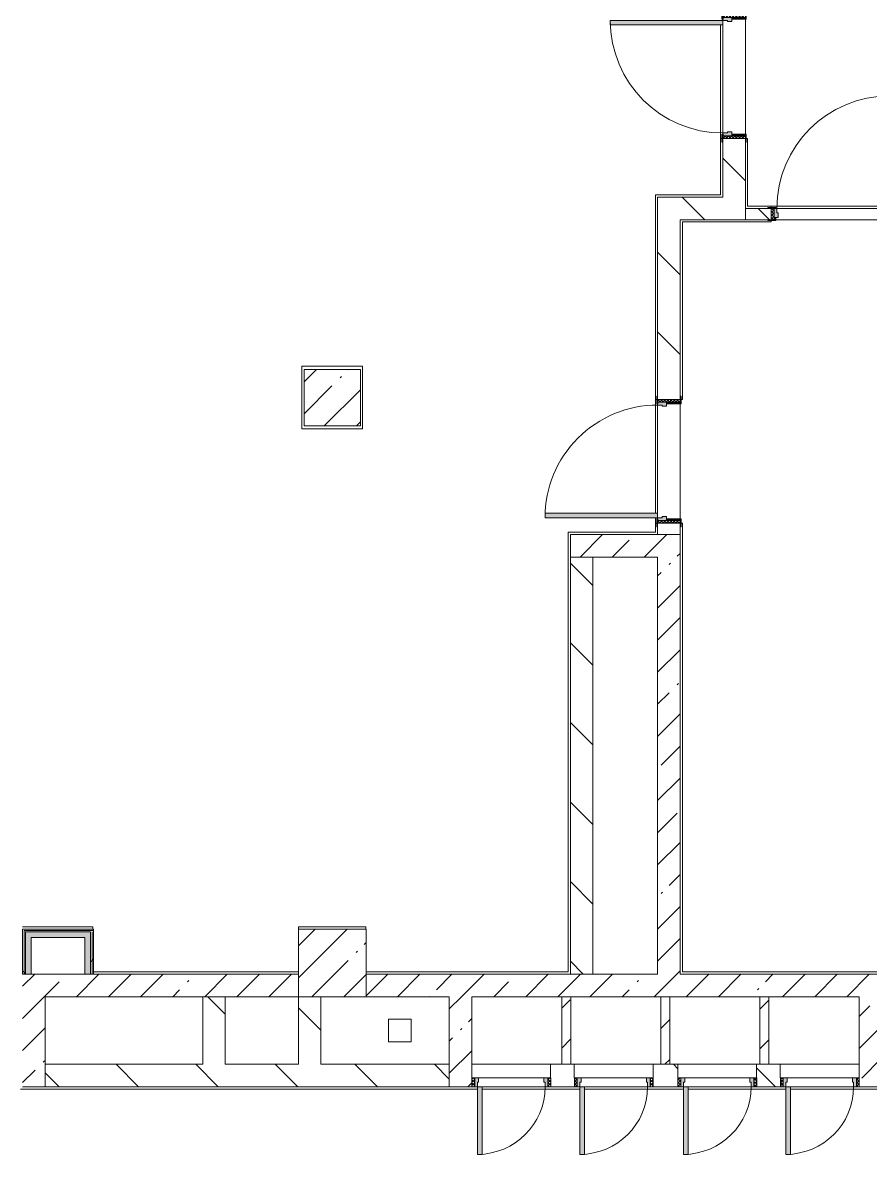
# Model space of a CAD drawing. Header units: millimetres. Extents: x -4185 to 186529, y -8553 to 29097.
# Drawn here: x 111229 to 118759, y 10300 to 20350 of the extents above; entities that cross this region are included whole.
import ezdxf

# ---------------------------------------------------------------- set-up
doc = ezdxf.new("R2010")
doc.units = ezdxf.units.MM
for name, color, linetype, lineweight, true_color in [('A-DOOR-3', 7, 'Continuous', 5, 0xaaaaaa), ('A-DOOR-4', 7, 'Continuous', 5, 0xe2e2e2), ('A-DOOR-FRAM-2', 7, 'Continuous', 5, 0xe2e2e2), ('A-DOOR-FRAM-3', 7, 'Continuous', 5, 0xaaaaaa), ('A-FLOR-1', 7, 'Continuous', 5, 0xaaaaaa), ('I-WALL-1', 7, 'Continuous', 5, 0xe7e7e7), ('I-WALL-2', 7, 'Continuous', 9, 0xe7e7e7), ('I-WALL-5', 7, 'Continuous', 5, 0x787878)]:
    doc.layers.add(name, color=color, linetype=linetype, lineweight=lineweight, true_color=true_color)
for name, color, linetype, lineweight in [('A-WALL', 7, 'Continuous', 9), ('I-WALL-3', 7, 'Continuous', 5), ('S-COLS-2', 7, 'Continuous', 5)]:
    doc.layers.add(name, color=color, linetype=linetype, lineweight=lineweight)
pattern_1 = [(45, (59518.7, 0), (-285.1231, 285.1231), []), (45, (59803.8, 0), (-285.1231, 285.1231), [504.031, -100.806, 16.764, -84.042])]
pattern_2 = [(135, (1751.41, 164.685), (-14.14214, -14.14214), []), (225, (1751.41, 164.685), (14.14214, -14.14214), [])]
pattern_3 = [(45, (-371.384, 164.685), (-14.1421, 14.1421), []), (135, (-371.384, 164.685), (-14.1421, -14.1421), [])]
pattern_4 = [(135, (59518.7, 0), (-353.5534, -353.5534), [])]
pattern_5 = [(45, (59518.68, 0), (-176.7767, 176.7767), [])]
pattern_6 = [(135, (1951.41, 164.685), (-14.14214, -14.14214), []), (225, (1951.41, 164.685), (14.14214, -14.14214), [])]
pattern_7 = [(45, (-171.384, 164.685), (-14.1421, 14.1421), []), (135, (-171.384, 164.685), (-14.1421, -14.1421), [])]
pattern_8 = [(45, (59518.7, 0), (-530.33, 530.33), []), (135, (59518.7, 0), (-530.33, -530.33), [])]

# ---------------------------------------------------------------- blocks, each defined once
blk = doc.blocks.new('BSC_Колонна _Прямоугольная - 600х600-23205375-1_10_1_птичка')
at = {"layer": 'S-COLS-2'}
h = blk.add_hatch(dxfattribs=at)
h.set_pattern_fill('FP_130', color=256, style=0, pattern_type=2)
h.set_pattern_definition([(45, (-54460, -12000), (-285.123, 285.123), []), (45, (-54174.88, -12000), (-285.123, 285.123), [504.031, -100.806, 16.764, -84.042])])
h.paths.add_polyline_path([(255, -300), (300, -300), (298, 300), (-300, 300), (-300, -300), (84, -300)])
for p, q in [((300, 300), (-300, 300)), ((-300, 300), (-300, -300)), ((300, -300), (300, 300)), ((-300, -300), (300, -300))]:
    blk.add_line(p, q, dxfattribs=at)
blk = doc.blocks.new('110_Дверь_СКБ_1Ст_Внутренняя1 - Д-12 1100x2100h_дверь в горячий цех-32113407-1_10_1_птичка')
at = {"layer": 'A-DOOR-3'}
h = blk.add_hatch(dxfattribs=at)
h.set_pattern_fill('FP_142', color=256, style=0, pattern_type=2)
h.set_pattern_definition(pattern_2)
h.paths.add_polyline_path([(537.5, -100), (562.5, -100), (562.5, 100), (537.5, 100)])
at = {"layer": 'A-DOOR-4'}
h = blk.add_hatch(color=256, dxfattribs=at)
h.paths.add_polyline_path([(-512.5, 100), (-512.5, 20), (-477.5, 20), (-477.5, 60), (-487.5, 60), (-487.5, 100), (-497.5, 100)])
h.paths.add_polyline_path([(502.5, 60), (502.5, 20), (537.5, 20), (537.5, 100), (512.5, 100), (512.5, 60)])
at = {"layer": 'A-DOOR-FRAM-2'}
for points in [[(-487.5, 100), (-447.5, 100), (-451.7, 1100), (-487.5, 1100), (-487.5, 120)], [(-567.5, 108), (-567.5, 100), (-497.5, 100), (-497.5, 108), (-537.5, 108)], [(522.5, 105), (522.5, 100), (592.5, 100), (592.5, 108), (522.5, 108)], [(-512.5, -100), (-497.5, -100), (-497.5, 20), (-512.5, 20)], [(522.5, -100), (537.5, -100), (537.5, 20), (522.5, 20)], [(-567.5, -108), (-497.5, -108), (-497.5, -100), (-567.5, -100)], [(522.5, -108), (592.5, -108), (592.5, -100), (522.5, -100)]]:
    blk.add_hatch(color=256, dxfattribs=at).paths.add_polyline_path(points)
at = {"layer": 'A-DOOR-FRAM-3'}
h = blk.add_hatch(dxfattribs=at)
h.set_pattern_fill('FP_143', color=256, style=0, pattern_type=2)
h.set_pattern_definition(pattern_3)
h.paths.add_polyline_path([(-537.5, -100), (-512.5, -100), (-512.5, 100), (-537.5, 100)])
at = {"layer": 'A-DOOR-3'}
for p, q in [((-487.5, 1100), (-487.5, 100)), ((-447.5, 1100), (-487.5, 1100)), ((-447.5, 100), (-447.5, 1100)), ((-487.5, 100), (-447.5, 100))]:
    blk.add_line(p, q, dxfattribs=at)
blk.add_arc((-487.5, 100), 1000, 360, 90, dxfattribs=at)
at = {"layer": 'A-DOOR-FRAM-3'}
for p, q in [((-497.5, 108), (-567.5, 108)), ((-567.5, 108), (-567.5, 100)), ((-497.5, 100), (-497.5, 108)), ((592.5, 108), (522.5, 108)), ((522.5, 108), (522.5, 100)), ((592.5, 100), (592.5, 108)), ((-567.5, 100), (-497.5, 100)), ((-512.5, 100), (-537.5, 100)), ((-537.5, 100), (-537.5, -100)), ((-487.5, 100), (-512.5, 100)), ((-512.5, 100), (-512.5, 20)), ((-512.5, -100), (-512.5, 100)), ((-497.5, 100), (-512.5, 100)), ((-512.5, 100), (-512.5, 99)), ((-512.5, 99), (-497.5, 99)), ((-512.5, 20), (-477.5, 20)), ((-497.5, 20), (-512.5, 20)), ((-512.5, 20), (-512.5, -100)), ((-497.5, 99), (-497.5, 100)), ((-497.5, -100), (-497.5, 20)), ((-487.5, 60), (-487.5, 100)), ((-477.5, 60), (-487.5, 60)), ((-477.5, 20), (-477.5, 60)), ((512.5, 60), (502.5, 60)), ((502.5, 60), (502.5, 20)), ((502.5, 20), (537.5, 20)), ((512.5, 100), (512.5, 60)), ((537.5, 100), (512.5, 100)), ((537.5, 100), (522.5, 100)), ((522.5, 100), (522.5, 99)), ((522.5, 100), (592.5, 100)), ((522.5, 99), (537.5, 99)), ((537.5, 20), (522.5, 20)), ((522.5, 20), (522.5, -100)), ((537.5, 20), (537.5, 100)), ((562.5, 100), (537.5, 100)), ((537.5, 100), (537.5, -100)), ((537.5, 99), (537.5, 100)), ((537.5, -100), (537.5, 20)), ((562.5, -100), (562.5, 100)), ((-497.5, -100), (-567.5, -100)), ((-567.5, -100), (-567.5, -108)), ((-537.5, -100), (-512.5, -100)), ((-512.5, -100), (-497.5, -100)), ((-497.5, -108), (-497.5, -100)), ((522.5, -100), (537.5, -100)), ((592.5, -100), (522.5, -100)), ((522.5, -100), (522.5, -108)), ((537.5, -100), (562.5, -100)), ((592.5, -108), (592.5, -100)), ((-567.5, -108), (-497.5, -108)), ((522.5, -108), (592.5, -108))]:
    blk.add_line(p, q, dxfattribs=at)
blk = doc.blocks.new('110_Дверь_СКБ_1Ст_Внутренняя1 - Д-11 1100x2100h_кладовые _все__ коридор _между помещениями блока столовой__ моечные _все_-32089444-1_10_1_птичка')
at = {"layer": 'A-DOOR-3'}
h = blk.add_hatch(dxfattribs=at)
h.set_pattern_fill('FP_123', color=256, style=0, pattern_type=2)
h.set_pattern_definition([(135, (1751.41, 114.685), (-14.14214, -14.14214), []), (225, (1751.41, 114.685), (14.14214, -14.14214), [])])
h.paths.add_polyline_path([(562.5, -50), (562.5, 50), (537.5, 50), (537.5, -50)])
at = {"layer": 'A-DOOR-4'}
h = blk.add_hatch(color=256, dxfattribs=at)
h.paths.add_polyline_path([(502.5, -30), (537.5, -30), (537.5, 50), (512.5, 50), (512.5, 10), (502.5, 10), (502.5, -6)])
h.paths.add_polyline_path([(-477.5, -30), (-477.5, 10), (-487.5, 10), (-487.5, 50), (-512.5, 50), (-512.5, -30), (-487.5, -30)])
at = {"layer": 'A-DOOR-FRAM-2'}
for points in [[(512.5, 50), (512.5, 1050), (472.5, 1050), (472.5, 50)], [(-512.5, 50), (-497.5, 50), (-497.5, 58), (-567.5, 58), (-567.5, 50), (-537.5, 50)], [(592.5, 50), (592.5, 58), (522.5, 58), (522.5, 50), (562.5, 50)], [(-567.5, -58), (-497.5, -58), (-497.5, -50), (-567.5, -50)], [(-497.5, -50), (-497.5, -30), (-512.5, -30), (-512.5, -50)], [(522.5, -50), (537.5, -50), (537.5, -30), (522.5, -30)], [(592.5, -58), (592.5, -50), (522.5, -50), (522.5, -58), (562.5, -58)]]:
    blk.add_hatch(color=256, dxfattribs=at).paths.add_polyline_path(points)
at = {"layer": 'A-DOOR-FRAM-3'}
h = blk.add_hatch(dxfattribs=at)
h.set_pattern_fill('FP_124', color=256, style=0, pattern_type=2)
h.set_pattern_definition([(45, (-371.384, 114.685), (-14.1421, 14.1421), []), (135, (-371.384, 114.685), (-14.1421, -14.1421), [])])
h.paths.add_polyline_path([(-537.5, -50), (-512.5, -50), (-512.5, 50), (-537.5, 50)])
at = {"layer": 'A-DOOR-3'}
for p, q in [((512.5, 1050), (472.5, 1050)), ((472.5, 1050), (472.5, 50)), ((512.5, 50), (512.5, 1050)), ((472.5, 50), (512.5, 50))]:
    blk.add_line(p, q, dxfattribs=at)
blk.add_arc((512.5, 50), 1000, 90, 180, dxfattribs=at)
at = {"layer": 'A-DOOR-FRAM-3'}
for p, q in [((-497.5, 58), (-567.5, 58)), ((-567.5, 58), (-567.5, 50)), ((-567.5, 50), (-497.5, 50)), ((-512.5, 50), (-537.5, 50)), ((-537.5, 50), (-537.5, -50)), ((-487.5, 50), (-512.5, 50)), ((-512.5, 50), (-512.5, -30)), ((-512.5, -50), (-512.5, 50)), ((-497.5, 50), (-512.5, 50)), ((-512.5, 50), (-512.5, 49)), ((-512.5, 49), (-497.5, 49)), ((-497.5, 50), (-497.5, 58)), ((-497.5, 49), (-497.5, 50)), ((-487.5, 10), (-487.5, 50)), ((-477.5, 10), (-487.5, 10)), ((-477.5, -30), (-477.5, 10)), ((512.5, 10), (502.5, 10)), ((502.5, 10), (502.5, -30)), ((512.5, 50), (512.5, 10)), ((537.5, 50), (512.5, 50)), ((592.5, 58), (522.5, 58)), ((522.5, 58), (522.5, 50)), ((537.5, 50), (522.5, 50)), ((522.5, 50), (522.5, 49)), ((522.5, 50), (592.5, 50)), ((522.5, 49), (537.5, 49)), ((537.5, -30), (537.5, 50)), ((562.5, 50), (537.5, 50)), ((537.5, 50), (537.5, -50)), ((537.5, 49), (537.5, 50)), ((562.5, -50), (562.5, 50)), ((592.5, 50), (592.5, 58)), ((-497.5, -50), (-567.5, -50)), ((-567.5, -50), (-567.5, -58)), ((-567.5, -58), (-497.5, -58)), ((-537.5, -50), (-512.5, -50)), ((-512.5, -30), (-477.5, -30)), ((-497.5, -30), (-512.5, -30)), ((-512.5, -30), (-512.5, -50)), ((-512.5, -50), (-497.5, -50)), ((-497.5, -50), (-497.5, -30)), ((-497.5, -58), (-497.5, -50)), ((502.5, -30), (537.5, -30)), ((537.5, -30), (522.5, -30)), ((522.5, -30), (522.5, -50)), ((522.5, -50), (537.5, -50)), ((592.5, -50), (522.5, -50)), ((522.5, -50), (522.5, -58)), ((522.5, -58), (592.5, -58)), ((537.5, -50), (537.5, -30)), ((537.5, -50), (562.5, -50)), ((592.5, -58), (592.5, -50))]:
    blk.add_line(p, q, dxfattribs=at)
blk = doc.blocks.new('BSC_Колонна _Прямоугольная - 500х500-V202-1_10_1_птичка')
at = {"layer": 'S-COLS-2'}
h = blk.add_hatch(dxfattribs=at)
h.set_pattern_fill('FP_162', color=256, style=0, pattern_type=2)
h.set_pattern_definition([(45, (-54460, -17020), (-285.123, 285.123), []), (45, (-54174.88, -17020), (-285.123, 285.123), [504.031, -100.806, 16.764, -84.042])])
h.paths.add_polyline_path([(250, -250), (250, 250), (-250, 250), (-250, -250), (115, -250)])
for p, q in [((250, 250), (-250, 250)), ((-250, 250), (-250, -250)), ((250, -250), (250, 250)), ((-250, -250), (250, -250))]:
    blk.add_line(p, q, dxfattribs=at)
blk = doc.blocks.new('110_Дверь_СКБ_1Ст - д-18 700x2100h_Технический шкаф ЭОМ и СС-23257539-1_10_1_птичка')
at = {"layer": 'A-DOOR-3'}
h = blk.add_hatch(dxfattribs=at)
h.set_pattern_fill('FP_174', color=256, style=0, pattern_type=2)
h.set_pattern_definition(pattern_6)
h.paths.add_polyline_path([(337, 100), (337, 20), (362, 20), (362, 100)])
at = {"layer": 'A-DOOR-4'}
h = blk.add_hatch(color=256, dxfattribs=at)
h.paths.add_polyline_path([(-288, 100), (-313, 100), (-313, 20), (-278, 20), (-278, 60), (-288, 60)])
h.paths.add_polyline_path([(312, 100), (312, 60), (302, 60), (302, 20), (337, 20), (337, 100), (322, 100)])
at = {"layer": 'A-DOOR-FRAM-2'}
blk.add_hatch(color=256, dxfattribs=at).paths.add_polyline_path([(312, 700), (272, 700), (272, 100), (312, 100), (312, 156)])
at = {"layer": 'A-DOOR-FRAM-3'}
h = blk.add_hatch(dxfattribs=at)
h.set_pattern_fill('FP_175', color=256, style=0, pattern_type=2)
h.set_pattern_definition(pattern_7)
h.paths.add_polyline_path([(-338, 100), (-338, 20), (-313, 20), (-313, 100)])
at = {"layer": 'A-DOOR-3'}
for p, q in [((312, 700), (272, 700)), ((272, 700), (272, 100)), ((312, 100), (312, 700)), ((272, 100), (312, 100))]:
    blk.add_line(p, q, dxfattribs=at)
blk.add_arc((312, 100), 600, 90, 180, dxfattribs=at)
at = {"layer": 'A-DOOR-FRAM-3'}
for p, q in [((-313, 100), (-338, 100)), ((-338, 100), (-338, 20)), ((-338, 20), (-313, 20)), ((-288, 100), (-313, 100)), ((-313, 100), (-313, 20)), ((-313, 20), (-313, 100)), ((-313, 20), (-278, 20)), ((-288, 60), (-288, 100)), ((-288, 100), (272, 100)), ((-278, 60), (-288, 60)), ((-278, 20), (-278, 60)), ((302, 20), (-278, 20)), ((312, 60), (302, 60)), ((302, 60), (302, 20)), ((302, 20), (337, 20)), ((312, 100), (312, 60)), ((337, 100), (312, 100)), ((337, 20), (337, 100)), ((362, 100), (337, 100)), ((337, 100), (337, 20)), ((337, 20), (362, 20)), ((362, 20), (362, 100))]:
    blk.add_line(p, q, dxfattribs=at)
blk = doc.blocks.new('110_Дверь_СКБ_1Ст - д-18 700x2100h_Технический шкаф ЭОМ и СС-V217-1_10_1_птичка')
at = {"layer": 'A-DOOR-3'}
h = blk.add_hatch(dxfattribs=at)
h.set_pattern_fill('FP_174', color=256, style=0, pattern_type=2)
h.set_pattern_definition(pattern_6)
h.paths.add_polyline_path([(337, 100), (337, 20), (362, 20), (362, 100)])
at = {"layer": 'A-DOOR-4'}
h = blk.add_hatch(color=256, dxfattribs=at)
h.paths.add_polyline_path([(322, 100), (312, 100), (312, 60), (302, 60), (302, 20), (337, 20), (337, 100)])
h.paths.add_polyline_path([(-298, 100), (-313, 100), (-313, 20), (-278, 20), (-278, 60), (-288, 60), (-288, 100)])
at = {"layer": 'A-DOOR-FRAM-2'}
blk.add_hatch(color=256, dxfattribs=at).paths.add_polyline_path([(272, 700), (272, 100), (312, 100), (312, 700), (281, 700)])
at = {"layer": 'A-DOOR-FRAM-3'}
h = blk.add_hatch(dxfattribs=at)
h.set_pattern_fill('FP_175', color=256, style=0, pattern_type=2)
h.set_pattern_definition(pattern_7)
h.paths.add_polyline_path([(-338, 100), (-338, 20), (-313, 20), (-313, 100)])
at = {"layer": 'A-DOOR-3'}
for p, q in [((312, 700), (272, 700)), ((272, 700), (272, 100)), ((312, 100), (312, 700)), ((272, 100), (312, 100))]:
    blk.add_line(p, q, dxfattribs=at)
blk.add_arc((312, 100), 600, 90, 180, dxfattribs=at)
at = {"layer": 'A-DOOR-FRAM-3'}
for p, q in [((-313, 100), (-338, 100)), ((-338, 100), (-338, 20)), ((-338, 20), (-313, 20)), ((-288, 100), (-313, 100)), ((-313, 100), (-313, 20)), ((-313, 20), (-313, 100)), ((-313, 20), (-278, 20)), ((-288, 60), (-288, 100)), ((-288, 100), (272, 100)), ((-278, 60), (-288, 60)), ((-278, 20), (-278, 60)), ((302, 20), (-278, 20)), ((312, 60), (302, 60)), ((302, 60), (302, 20)), ((302, 20), (337, 20)), ((312, 100), (312, 60)), ((337, 100), (312, 100)), ((337, 20), (337, 100)), ((362, 100), (337, 100)), ((337, 100), (337, 20)), ((337, 20), (362, 20)), ((362, 20), (362, 100))]:
    blk.add_line(p, q, dxfattribs=at)
blk = doc.blocks.new('110_Дверь_СКБ_1Ст_Внутренняя1 - Д-12 EIW 1100x2100h_кладовые _все__ коридор _между помещениями блока столовой__ моечные _все_-32936079-1_10_1_птичка')
at = {"layer": 'A-DOOR-3'}
h = blk.add_hatch(dxfattribs=at)
h.set_pattern_fill('FP_142', color=256, style=0, pattern_type=2)
h.set_pattern_definition(pattern_2)
h.paths.add_polyline_path([(537.5, -100), (562.5, -100), (562.5, 100), (537.5, 100)])
at = {"layer": 'A-DOOR-4'}
h = blk.add_hatch(color=256, dxfattribs=at)
h.paths.add_polyline_path([(-512.5, 20), (-477.5, 20), (-477.5, 60), (-487.5, 60), (-487.5, 100), (-512.5, 100)])
h.paths.add_polyline_path([(502.5, 44), (502.5, 20), (537.5, 20), (537.5, 100), (512.5, 100), (512.5, 60), (502.5, 60)])
at = {"layer": 'A-DOOR-FRAM-2'}
for points in [[(472.5, 120), (472.5, 100), (512.5, 100), (512.5, 1100), (472.5, 1100), (472.5, 178.7)], [(-567.5, 100), (-497.5, 100), (-497.5, 108), (-567.5, 108)], [(522.5, 100), (592.5, 100), (592.5, 108), (522.5, 108)], [(-512.5, -100), (-497.5, -100), (-497.5, 20), (-512.5, 20)], [(522.5, -100), (537.5, -100), (537.5, 20), (522.5, 20)], [(-567.5, -108), (-497.5, -108), (-497.5, -100), (-567.5, -100)], [(522.5, -108), (592.5, -108), (592.5, -100), (522.5, -100)]]:
    blk.add_hatch(color=256, dxfattribs=at).paths.add_polyline_path(points)
at = {"layer": 'A-DOOR-FRAM-3'}
h = blk.add_hatch(dxfattribs=at)
h.set_pattern_fill('FP_143', color=256, style=0, pattern_type=2)
h.set_pattern_definition(pattern_3)
h.paths.add_polyline_path([(-537.5, -100), (-512.5, -100), (-512.5, 100), (-537.5, 100)])
at = {"layer": 'A-DOOR-3'}
for p, q in [((512.5, 1100), (472.5, 1100)), ((472.5, 1100), (472.5, 100)), ((512.5, 100), (512.5, 1100)), ((472.5, 100), (512.5, 100))]:
    blk.add_line(p, q, dxfattribs=at)
blk.add_arc((512.5, 100), 1000, 90, 180, dxfattribs=at)
at = {"layer": 'A-DOOR-FRAM-3'}
for p, q in [((-497.5, 108), (-567.5, 108)), ((-567.5, 108), (-567.5, 100)), ((-497.5, 100), (-497.5, 108)), ((592.5, 108), (522.5, 108)), ((522.5, 108), (522.5, 100)), ((592.5, 100), (592.5, 108)), ((-567.5, 100), (-497.5, 100)), ((-512.5, 100), (-537.5, 100)), ((-537.5, 100), (-537.5, -100)), ((-487.5, 100), (-512.5, 100)), ((-512.5, 100), (-512.5, 20)), ((-512.5, -100), (-512.5, 100)), ((-497.5, 100), (-512.5, 100)), ((-512.5, 100), (-512.5, 99)), ((-512.5, 99), (-497.5, 99)), ((-512.5, 20), (-477.5, 20)), ((-497.5, 20), (-512.5, 20)), ((-512.5, 20), (-512.5, -100)), ((-497.5, 99), (-497.5, 100)), ((-497.5, -100), (-497.5, 20)), ((-487.5, 60), (-487.5, 100)), ((-477.5, 60), (-487.5, 60)), ((-477.5, 20), (-477.5, 60)), ((512.5, 60), (502.5, 60)), ((502.5, 60), (502.5, 20)), ((502.5, 20), (537.5, 20)), ((512.5, 100), (512.5, 60)), ((537.5, 100), (512.5, 100)), ((537.5, 100), (522.5, 100)), ((522.5, 100), (522.5, 99)), ((522.5, 100), (592.5, 100)), ((522.5, 99), (537.5, 99)), ((537.5, 20), (522.5, 20)), ((522.5, 20), (522.5, -100)), ((537.5, 20), (537.5, 100)), ((562.5, 100), (537.5, 100)), ((537.5, 100), (537.5, -100)), ((537.5, 99), (537.5, 100)), ((537.5, -100), (537.5, 20)), ((562.5, -100), (562.5, 100)), ((-497.5, -100), (-567.5, -100)), ((-567.5, -100), (-567.5, -108)), ((-537.5, -100), (-512.5, -100)), ((-512.5, -100), (-497.5, -100)), ((-497.5, -108), (-497.5, -100)), ((522.5, -100), (537.5, -100)), ((592.5, -100), (522.5, -100)), ((522.5, -100), (522.5, -108)), ((537.5, -100), (562.5, -100)), ((592.5, -108), (592.5, -100)), ((-567.5, -108), (-497.5, -108)), ((522.5, -108), (592.5, -108))]:
    blk.add_line(p, q, dxfattribs=at)

msp = doc.modelspace()

# ---------------------------------------------------------------- hatches: boundary and pattern name
at = {"layer": 'I-WALL-1'}
for points in [[(111832.5, 12225), (111832.5, 12275), (111303.7, 12275), (111303.7, 12225), (111782.5, 12225)], [(111832.5, 11900), (111832.5, 12225), (111782.5, 12225), (111782.5, 11900)]]:
    msp.add_hatch(color=256, dxfattribs=at).paths.add_polyline_path(points)
at = {"layer": 'I-WALL-2'}
msp.add_hatch(color=256, dxfattribs=at).paths.add_polyline_path([(111253.7, 11900), (111303.7, 11900), (111303.7, 12275), (111253.7, 12275), (111253.7, 12143.8)])
at = {"layer": 'I-WALL-3'}
h = msp.add_hatch(dxfattribs=at)
h.set_pattern_fill('FP_108', color=256, style=0, pattern_type=2)
h.set_pattern_definition(pattern_4)
h.paths.add_polyline_path([(117648.7, 18600), (117648.7, 19320), (117448.7, 19320), (117448.7, 18600)])
h.paths.add_polyline_path([(117648.7, 20420), (117648.7, 20520), (117448.7, 20520), (117448.7, 20420)])
h = msp.add_hatch(dxfattribs=at)
h.set_pattern_fill('FP_108', color=256, style=0, pattern_type=2)
h.set_pattern_definition(pattern_4)
h.paths.add_polyline_path([(116957.4, 15803.8), (117068.7, 15803.8), (117068.7, 15903.8), (116868.7, 15903.8), (116868.7, 15803.8)])
h.paths.add_polyline_path([(117068.7, 17003.8), (117068.7, 18800), (116868.7, 18800), (116868.7, 17003.8)])
h = msp.add_hatch(dxfattribs=at)
h.set_pattern_fill('FP_108', color=256, style=0, pattern_type=2)
h.set_pattern_definition(pattern_4)
h.paths.add_polyline_path([(117068.7, 18600), (117448.7, 18600), (117448.7, 18800), (117068.7, 18800)])
h = msp.add_hatch(dxfattribs=at)
h.set_pattern_fill('FP_90', color=256, style=0, pattern_type=2)
h.set_pattern_definition(pattern_1)
h.paths.add_polyline_path([(116848.7, 15603.8), (116868.7, 15603.8), (116868.7, 15803.8), (116093.9, 15803.8), (116093.9, 15603.8), (116293.9, 15603.8)])
h = msp.add_hatch(dxfattribs=at)
h.set_pattern_fill('FP_90', color=256, style=0, pattern_type=2)
h.set_pattern_definition(pattern_1)
h.paths.add_polyline_path([(117022.4, 11900), (117068.7, 11900), (117068.7, 15803.8), (116868.7, 15803.8), (116868.7, 11900)])
h = msp.add_hatch(dxfattribs=at)
h.set_pattern_fill('FP_108', color=256, style=0, pattern_type=2)
h.set_pattern_definition(pattern_4)
h.paths.add_polyline_path([(116093.9, 11900), (116293.9, 11900), (116293.9, 15603.8), (116093.9, 15603.8), (116093.9, 12143.8)])
h = msp.add_hatch(dxfattribs=at)
h.set_pattern_fill('FP_201', color=256, style=0, pattern_type=2)
h.set_pattern_definition(pattern_8)
h.paths.add_polyline_path([(111228.7, 11900), (111241.2, 11900), (111240.6, 12300), (111228.7, 12300), (111228.7, 12143.8)])
h = msp.add_hatch(dxfattribs=at)
h.set_pattern_fill('FP_201', color=256, style=0, pattern_type=2)
h.set_pattern_definition(pattern_8)
h.paths.add_polyline_path([(111241.2, 11900), (111253.7, 11900), (111248.6, 12287.5), (111241.2, 12287.5), (111241.2, 12143.8)])
h = msp.add_hatch(dxfattribs=at)
h.set_pattern_fill('FP_201', color=256, style=0, pattern_type=2)
h.set_pattern_definition(pattern_8)
h.paths.add_polyline_path([(111845, 11900), (111845, 12275), (111832.5, 12275), (111832.5, 11900)])
h = msp.add_hatch(dxfattribs=at)
h.set_pattern_fill('FP_201', color=256, style=0, pattern_type=2)
h.set_pattern_definition(pattern_8)
h.paths.add_polyline_path([(111845, 11900), (111857.5, 11900), (111857.5, 12275), (111845, 12275), (111845, 11921)])
h = msp.add_hatch(dxfattribs=at)
h.set_pattern_fill('FP_90', color=256, style=0, pattern_type=2)
h.set_pattern_definition(pattern_1)
h.paths.add_polyline_path([(118658.7, 11700), (119678.7, 11700), (119678.7, 11900), (114278.7, 11900), (114278.7, 11700), (117951.8, 11700)])
h.paths.add_polyline_path([(111428.7, 11700), (113678.7, 11700), (113678.7, 11900), (111228.7, 11900), (111228.7, 11700)])
h = msp.add_hatch(dxfattribs=at)
h.set_pattern_fill('FP_90', color=256, style=0, pattern_type=2)
h.set_pattern_definition(pattern_1)
h.paths.add_polyline_path([(111297.7, 10900), (111428.7, 10900), (111428.7, 11700), (111228.7, 11700), (111228.7, 10900)])
h = msp.add_hatch(dxfattribs=at)
h.set_pattern_fill('FP_108', color=256, style=0, pattern_type=2)
h.set_pattern_definition(pattern_4)
h.paths.add_polyline_path([(113028.7, 11100), (113028.7, 11700), (112828.7, 11700), (112828.7, 11100)])
h = msp.add_hatch(dxfattribs=at)
h.set_pattern_fill('FP_108', color=256, style=0, pattern_type=2)
h.set_pattern_definition(pattern_4)
h.paths.add_polyline_path([(113878.7, 11100), (113878.7, 11700), (113678.7, 11700), (113678.7, 11100), (113707.7, 11100)])
h = msp.add_hatch(dxfattribs=at)
h.set_pattern_fill('FP_90', color=256, style=0, pattern_type=2)
h.set_pattern_definition(pattern_1)
h.paths.add_polyline_path([(115218.7, 10900), (115218.7, 11700), (115018.7, 11700), (115018.7, 10900), (115171.3, 10900)])
h = msp.add_hatch(dxfattribs=at)
h.set_pattern_fill('FP_107', color=256, style=0, pattern_type=2)
h.set_pattern_definition(pattern_5)
h.paths.add_polyline_path([(116092.9, 11100), (116097.9, 11100), (116092.9, 11700), (116017.9, 11700), (116017.9, 11100)])
h = msp.add_hatch(dxfattribs=at)
h.set_pattern_fill('FP_107', color=256, style=0, pattern_type=2)
h.set_pattern_definition(pattern_5)
h.paths.add_polyline_path([(116977.9, 11100), (116977.9, 11700), (116897.9, 11700), (116897.9, 11100)])
h = msp.add_hatch(dxfattribs=at)
h.set_pattern_fill('FP_107', color=256, style=0, pattern_type=2)
h.set_pattern_definition(pattern_5)
h.paths.add_polyline_path([(117777.9, 11100), (117857.9, 11100), (117857.9, 11700), (117777.9, 11700), (117777.9, 11277)])
h = msp.add_hatch(dxfattribs=at)
h.set_pattern_fill('FP_90', color=256, style=0, pattern_type=2)
h.set_pattern_definition(pattern_1)
h.paths.add_polyline_path([(118658.7, 10900), (118858.7, 10900), (118858.7, 11700), (118658.7, 11700), (118658.7, 10980)])
h = msp.add_hatch(dxfattribs=at)
h.set_pattern_fill('FP_108', color=256, style=0, pattern_type=2)
h.set_pattern_definition(pattern_4)
h.paths.add_polyline_path([(111428.7, 10900), (115018.7, 10900), (115018.7, 11100), (111428.7, 11100), (111428.7, 10929.4)])
h.paths.add_polyline_path([(115918.7, 10900), (116128.7, 10900), (116128.7, 11100), (115918.7, 11100), (115918.7, 10980)])
h.paths.add_polyline_path([(117048.7, 10900), (117048.7, 11100), (116828.7, 11100), (116828.7, 10900)])
h.paths.add_polyline_path([(117748.7, 10900), (117958.7, 10900), (117958.7, 11100), (117748.7, 11100), (117748.7, 10980)])
at = {"layer": 'I-WALL-5'}
h = msp.add_hatch(dxfattribs=at)
h.set_pattern_fill('FP_120', color=256, style=0, pattern_type=2)
h.set_pattern_definition([(135, (59518.7, 0), (-377.1708, -377.1708), [533.4, -88.9, 17.78, -88.9]), (135, (59518.7, 376.94), (-377.1708, -377.1708), []), (50, (59518.7, 0), (637.6445, -55.7866), [66.675, -733.425]), (355, (59518.7, 0), (-123.3494, 668.699), [53.34, -586.74]), (100.451, (59571.8, -4.65), (514.299, 612.908), [56.665, -623.315]), (46.184, (59518.7, 177.8), (948.776, -147.15), [100.012, -1100.137]), (96.636, (59597.7, 165.5), (830.909, 865.997), [84.998, -934.973]), (351.184, (59518.7, 177.8), (830.918, 865.988), [80.01, -880.11]), (21, (59607.6, 133.35), (530.6506, -357.9283), [66.675, -733.425]), (326, (59607.6, 133.35), (216.308, 644.6585), [53.34, -586.74]), (71.451, (59651.8, 103.5), (746.9596, 286.7243), [56.665, -623.315]), (37.5, (59518.68, 0), (10.8105, 295.9426), [16.764, -562.864, 16.764, -578.866, -588.962]), (37.5, (59518.68, 0), (10.8105, 295.9426), [-1175.258, 16.764, -572.198]), (7.5, (59518.68, 0), (233.8692, 350.6318), [16.764, -322.834, 16.764, -549.529, -224.472]), (7.5, (59518.68, 0), (233.8692, 350.6318), [-905.891, 16.764, -207.708]), (327.5, (59320.43, 0), (474.5678, -20.0513), [16.764, -205.486, 16.764, -676.656, -920.115]), (327.5, (59320.43, 0), (474.5678, -20.0513), [-915.67, 16.764, -903.351]), (317.5, (59231.53, 0), (518.4522, 88.9934), [16.764, -272.161, 16.764, -443.738, -653.415]), (317.5, (59231.53, 0), (518.4522, 88.9934), [-749.427, 16.764, -636.651])])
h.paths.add_polyline_path([(120108.7, 18600), (120128.7, 18600), (120128.7, 18700), (118978.7, 18700), (118978.7, 18600), (119810.8, 18600)])
h.paths.add_polyline_path([(117648.7, 18600), (117878.7, 18600), (117878.7, 18700), (117648.7, 18700)])

# ---------------------------------------------------------------- linework, layer by layer
at = {"layer": 'A-FLOR-1'}
for p, q in [((117428.7, 20330), (117428.7, 18820)), ((117428.7, 19320), (117440.7, 19320)), ((117656.7, 19320), (117668.7, 19320)), ((117668.7, 19320), (117668.7, 18720)), ((116848.7, 18820), (117428.7, 18820)), ((116848.7, 18820), (116848.7, 15993.8)), ((118888.7, 18720), (117668.7, 18720)), ((117878.7, 18720), (117878.7, 18708)), ((117878.7, 18580), (117088.7, 18580)), ((117088.7, 18580), (117088.7, 17003.8)), ((117878.7, 18592), (117878.7, 18580)), ((113707.7, 16742), (113707.7, 17298)), ((113707.7, 17298), (114248.7, 17298)), ((114248.7, 17298), (114248.7, 16742)), ((116860.7, 17003.8), (116848.7, 17003.8)), ((117088.7, 17003.8), (117076.7, 17003.8)), ((114248.7, 16742), (113707.7, 16742)), ((116848.7, 15953.8), (116848.7, 15823.8)), ((116848.7, 15903.8), (116860.7, 15903.8)), ((117076.7, 15903.8), (117088.7, 15903.8)), ((117088.7, 15903.8), (117088.7, 11920)), ((116073.9, 11920), (116073.9, 15823.8)), ((116073.9, 15823.8), (116848.7, 15823.8)), ((111227.7, 12320), (111851.2, 12320)), ((111851.2, 12320), (111851.2, 12300)), ((113678.7, 12300), (113678.7, 12320)), ((113678.7, 12320), (114276.4, 12320)), ((114276.4, 12320), (114276.4, 12300)), ((111856.7, 11921), (113678.7, 11921)), ((114278.7, 11920), (116073.9, 11920)), ((117088.7, 11920), (119658.7, 11920)), ((114478.7, 11500), (114678.7, 11500)), ((114478.7, 11300), (114478.7, 11500)), ((114678.7, 11500), (114678.7, 11300)), ((114678.7, 11300), (114478.7, 11300)), ((115268.7, 10880), (111208.7, 10880)), ((116178.7, 10880), (115308.7, 10880)), ((117098.7, 10880), (116218.7, 10880)), ((118008.7, 10880), (117138.7, 10880)), ((120898.7, 10880), (118048.7, 10880))]:
    msp.add_line(p, q, dxfattribs=at)
at = {"layer": 'A-WALL'}
for p, q in [((116293.9, 15603.8), (116093.9, 15603.8)), ((111241.2, 11900), (111241.2, 12287.5)), ((111857.5, 12287.5), (111241.2, 12287.5)), ((111253.7, 11900), (111253.7, 12275)), ((111832.5, 12275), (111253.7, 12275)), ((111832.5, 11900), (111832.5, 12275)), ((111845, 11900), (111845, 12275)), ((116093.9, 11900), (116293.9, 11900)), ((113028.7, 11700), (112828.7, 11700)), ((116097.9, 11700), (116017.9, 11700)), ((116977.9, 11700), (116897.9, 11700)), ((117857.9, 11700), (117777.9, 11700)), ((111428.7, 11100), (111428.7, 10900)), ((115018.7, 11100), (115018.7, 10900)), ((116017.9, 11100), (116097.9, 11100)), ((116897.9, 11100), (116977.9, 11100)), ((117777.9, 11100), (117857.9, 11100))]:
    msp.add_line(p, q, dxfattribs=at)
at = {"layer": 'I-WALL-3'}
for p, q in [((117448.7, 19370), (117448.7, 20330)), ((117648.7, 20380), (117648.7, 19360)), ((117448.7, 19290), (117448.7, 18800)), ((117648.7, 18600), (117648.7, 19290)), ((116868.7, 18800), (116868.7, 17033.8)), ((117448.7, 18800), (116868.7, 18800)), ((117848.7, 18700), (117648.7, 18700)), ((117928.7, 18700), (118888.7, 18700)), ((117068.7, 17033.8), (117068.7, 18600)), ((117068.7, 18600), (117848.7, 18600)), ((118938.7, 18600), (117918.7, 18600)), ((116868.7, 15993.8), (116868.7, 16953.8)), ((117068.7, 16963.8), (117068.7, 15943.8)), ((116093.9, 15803.8), (116093.9, 11900)), ((116093.9, 15803.8), (117068.7, 15803.8)), ((116868.7, 15873.8), (116868.7, 15803.8)), ((117068.7, 15803.8), (117068.7, 15873.8)), ((117068.7, 11900), (117068.7, 15803.8)), ((116293.9, 15603.8), (116868.7, 15603.8)), ((116293.9, 11900), (116293.9, 15603.8)), ((116868.7, 15603.8), (116868.7, 11900)), ((111228.7, 12300), (111228.7, 11900)), ((111857.5, 12300), (111228.7, 12300)), ((111857.5, 11900), (111857.5, 12300)), ((111303.7, 11900), (111303.7, 12225)), ((111303.7, 12225), (111782.5, 12225)), ((111782.5, 12225), (111782.5, 11900)), ((113678.7, 11900), (111228.7, 11900)), ((111228.7, 11900), (111303.7, 11900)), ((111782.5, 11900), (111857.5, 11900)), ((116093.9, 11900), (114278.7, 11900)), ((116868.7, 11900), (116293.9, 11900)), ((119678.7, 11900), (117068.7, 11900)), ((111428.7, 11700), (112828.7, 11700)), ((111428.7, 11100), (111428.7, 11700)), ((112828.7, 11700), (112828.7, 11100)), ((113028.7, 11700), (113678.7, 11700)), ((113028.7, 11100), (113028.7, 11700)), ((113678.7, 11700), (113678.7, 11100)), ((113878.7, 11100), (113878.7, 11700)), ((114278.7, 11700), (115018.7, 11700)), ((115018.7, 11700), (115018.7, 11100)), ((115218.7, 11700), (116017.9, 11700)), ((115218.7, 10980), (115218.7, 11700)), ((116017.9, 11700), (116017.9, 11100)), ((116097.9, 11700), (116897.9, 11700)), ((116097.9, 11100), (116097.9, 11700)), ((116897.9, 11700), (116897.9, 11100)), ((116977.9, 11700), (117777.9, 11700)), ((116977.9, 11100), (116977.9, 11700)), ((117777.9, 11700), (117777.9, 11100)), ((117857.9, 11700), (118658.7, 11700)), ((117857.9, 11100), (117857.9, 11700)), ((118658.7, 11700), (118658.7, 10980)), ((112828.7, 11100), (111428.7, 11100)), ((113678.7, 11100), (113028.7, 11100)), ((115018.7, 11100), (113878.7, 11100)), ((115218.7, 11100), (116017.9, 11100)), ((115918.7, 11100), (115918.7, 10980)), ((116097.9, 11100), (116897.9, 11100)), ((116128.7, 10980), (116128.7, 11100)), ((116828.7, 11100), (116828.7, 10980)), ((116977.9, 11100), (117777.9, 11100)), ((117048.7, 10980), (117048.7, 11100)), ((117748.7, 11100), (117748.7, 10980)), ((117857.9, 11100), (118658.7, 11100)), ((117958.7, 10980), (117958.7, 11100)), ((111228.7, 10900), (115218.7, 10900)), ((115918.7, 10900), (116128.7, 10900)), ((116828.7, 10900), (117048.7, 10900)), ((117748.7, 10900), (117958.7, 10900)), ((118658.7, 10900), (120878.7, 10900))]:
    msp.add_line(p, q, dxfattribs=at)

# ---------------------------------------------------------------- block references
at = {"layer": 'A-DOOR-3'}
for name, p, rotation in [('110_Дверь_СКБ_1Ст_Внутренняя1 - Д-12 EIW 1100x2100h_кладовые _все__ коридор _между помещениями блока столовой__ моечные _все_-32936079-1_10_1_птичка', (117548.7, 19857.5), 89.99999999999991), ('110_Дверь_СКБ_1Ст_Внутренняя1 - Д-12 1100x2100h_дверь в горячий цех-32113407-1_10_1_птичка', (116968.7, 16441.3), 89.99999999999991), ('110_Дверь_СКБ_1Ст - д-18 700x2100h_Технический шкаф ЭОМ и СС-23257539-1_10_1_птичка', (115581.2, 11000), 180), ('110_Дверь_СКБ_1Ст - д-18 700x2100h_Технический шкаф ЭОМ и СС-V217-1_10_1_птичка', (116491.2, 11000), 180), ('110_Дверь_СКБ_1Ст - д-18 700x2100h_Технический шкаф ЭОМ и СС-V217-1_10_1_птичка', (117411.2, 11000), 180), ('110_Дверь_СКБ_1Ст - д-18 700x2100h_Технический шкаф ЭОМ и СС-23257539-1_10_1_птичка', (118321.2, 11000), 180)]:
    msp.add_blockref(name, p, dxfattribs=dict(at, rotation=rotation))
msp.add_blockref('110_Дверь_СКБ_1Ст_Внутренняя1 - Д-11 1100x2100h_кладовые _все__ коридор _между помещениями блока столовой__ моечные _все_-32089444-1_10_1_птичка', (118416.2, 18650), dxfattribs=at)
at = {"layer": 'S-COLS-2'}
for name, p in [('BSC_Колонна _Прямоугольная - 500х500-V202-1_10_1_птичка', (113978.7, 17020)), ('BSC_Колонна _Прямоугольная - 600х600-23205375-1_10_1_птичка', (113978.7, 12000))]:
    msp.add_blockref(name, p, dxfattribs=at)

doc.saveas('drawing.dxf')
